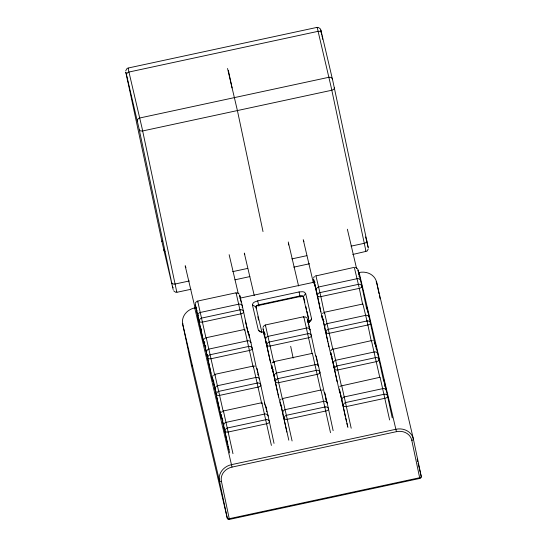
<?xml version="1.0" encoding="UTF-8"?>
<svg xmlns="http://www.w3.org/2000/svg" width="547" height="547" viewBox="0 0 547 547"><rect width="100%" height="100%" fill="white"/><g stroke="black" fill="none" stroke-linecap="round" stroke-linejoin="round"><path stroke-width="0.82" d="M352.74 254.464L365.998 251.388L331.133 87.021L317.164 27.35L128.012 68.06L128.039 68.423M317.164 27.35L317.198 27.712M195.306 303.537L195.751 302.395L197.125 301.247M263.011 327.448L263.456 326.306L264.83 325.157M313.534 278.088L314.361 276.461M125.728 70.795L126.972 68.532M368.281 248.878L367.037 251.141M127.328 79.274L127.745 78.624M212.653 376.22L213.323 375.18M280.358 400.131L281.028 399.091M330.873 350.771L332.015 349.348M264.379 331.974L261.575 332.084A6.373 3.05 -11.8 0 1 259.763 331.66L258.396 330.306L252.447 304.946L253.083 303.168A6.373 3.05 -11.8 0 1 254.533 302.04L257.699 300.857L299.079 291.948L302.47 291.722A6.373 3.05 -11.8 0 1 304.282 292.146L305.65 293.493L303.236 296.727L303.51 298.026M309.164 322.504A3.022 1.45 -11.8 0 0 309.185 322.094L311.599 318.86L305.65 293.493M204.346 339.031L205.2 338.155M221.528 412.301L222.39 411.426M272.044 362.941L272.905 362.066M322.566 313.581L323.427 312.713M339.749 386.852L340.61 385.977M162.562 240.427L161.967 241.234A6.872 2.284 -11.9 0 0 161.953 241.665M308.043 322.463L309.513 321.766A6.373 3.05 -11.8 0 0 310.963 320.638L311.599 318.86M189.371 280.96L174.937 284.057L173.249 284.023L172.066 283.367A7.002 2.673 -11.9 0 1 171.833 282.915M232.701 271.633L247.702 268.406M291.866 258.895L306.867 255.668M351.03 246.164L364.623 243.23L366.134 242.506L366.9 241.432A7.002 2.673 -11.9 0 0 366.9 240.933M176.647 291.654L176.838 292.31L190.965 289.281M234.923 279.818L249.849 276.597M293.821 267.134L309.588 263.743M197.658 301.062L236.085 292.795L244.4 329.663M315.906 275.914L354.306 267.346L359.071 287.291M196.4 307.537L194.732 307.893A15.118 13.272 -13.2 0 0 182.677 324.07L191.224 364.507L227.285 518.241A1.812 1.593 -13.2 0 0 229.384 519.418L221.412 481.292A13.224 11.61 -13.2 0 1 232.031 467.097L396.425 431.672A13.224 11.61 -13.2 0 1 411.788 440.314L419.795 478.44A1.812 1.593 -13.2 0 0 421.245 476.499L413.402 439.084L376.637 282.32A1.812 0.868 -11.8 0 0 376.11 281.876M239.798 298.197L314.908 282.033M313.417 283.093L315.004 282.751M256.174 305.999L302.518 296.023M314.176 281.473L317.588 295.845A3.022 1.45 -11.8 0 0 320.87 296.618L359.297 288.351A3.022 1.45 -11.8 0 0 361.923 286.307L360.466 280.105M206.376 338.579L206.246 337.718L244.673 329.431M265.363 324.973L303.79 316.706L312.105 353.574M324.474 312.255L362.9 303.982L367.283 322.169M263.688 334.326L265.343 333.971M214.964 375.215L214.834 374.353L253.268 366.059L261.582 402.934M274.081 362.49L273.944 361.635L312.378 353.341L320.692 390.209M333.089 349.184L371.488 340.617M223.436 410.968L261.863 402.695L271.401 445.415M282.573 398.544L320.973 389.977L330.511 432.691M341.684 385.82L380.083 377.252L389.621 419.966M229.384 519.418L419.795 478.44M355.427 267.333L357.485 268.686M237.207 292.775L239.224 294.081M304.911 316.686L306.929 317.992M372.616 340.603L373.204 340.76M254.389 366.046L254.984 366.21M322.094 389.956L322.682 390.12M366.018 251.606L365.806 250.943M176.838 292.31L141.974 127.731L128.012 68.06M318.299 27.35L320.378 28.895L320.986 30.509L332.863 81.052L368.227 247.6L367.885 246.382M175.703 292.317L173.625 290.772M252.447 304.946L255.948 306.908L261.897 332.268L258.396 330.306M315.872 275.64L320.768 296.125M333.061 348.911L341.383 385.758M273.944 361.635L282.443 399.317M282.539 398.271L292.091 440.964M206.246 337.718L214.568 374.565M214.834 374.353L223.162 411.2M339.359 389.143L347.913 427.467M195.354 304.686L204.086 343.837L197.768 316.713A3.022 1.45 -11.8 0 1 198.226 315.687M203.949 341.321L212.858 381.314L212.475 379.673M212.516 377.956L221.446 417.942A3.022 1.45 -11.8 0 0 222.321 418.694M357.909 269.698L358.388 271.428M375.098 342.969L375.898 346.019A126.754 1.272 77.9 0 1 377.662 353.424L383.303 379.618M307.393 319.051L307.865 320.781M324.576 392.322L325.383 395.378M341.69 385.573L351.201 428.239M314.053 280.967L313.581 279.25L320.761 311.865M358.511 271.927L358.716 272.748M307.995 321.28L308.193 322.108M367.304 309.383L366.511 306.347L366.702 307.66M384.493 382.654L383.686 379.597L384.11 382.045M240.489 298.197L239.668 295.154L239.846 296.242M249.083 334.832L248.29 331.79L248.55 333.444M257.678 371.468L256.871 368.411L257.24 370.579M266.266 408.103L265.473 405.06L265.521 405.601M396.425 431.672L359.085 272.324L359.16 272.707M367.721 245.706L366.832 241.931M365.663 236.94L366.442 240.27M417.156 459.083L417.744 461.572M418.134 463.234L421.245 476.499A1.812 0.868 -11.8 0 1 419.665 477.722L229.255 518.706A1.812 0.868 -11.8 0 1 227.285 518.241L219.443 480.827L182.677 324.07A1.812 0.868 -11.8 0 1 182.944 323.448M386.244 390.011L392.247 417.922M347.366 229.227L356.521 268.269M321.718 315.961L322.292 318.416L317.588 295.845A3.022 2.653 -13.2 0 1 319.995 292.611L358.422 284.344A3.022 2.653 -13.2 0 1 361.923 286.307L366.469 308.016M330.901 355.03L322.169 315.872L327.817 341.957M328.2 343.591L328.966 346.866M340.002 392.972A3.022 1.45 -11.8 0 1 339.673 392.5L330.744 352.528L337.178 381.868M339.331 389.163L345.383 416.862M345.772 418.503L346.538 421.771M346.921 423.405L347.687 426.681M303.223 239.6L313.356 282.792M303.537 296.659L304.877 302.361M305.835 306.429L306.593 309.691M306.976 311.318L308.699 318.648M309.082 320.275L309.458 321.909M309.185 322.094L303.236 296.727A3.022 1.45 -11.8 0 0 299.954 295.954L258.574 304.864A3.022 1.45 -11.8 0 0 255.948 306.908L256.222 308.207M309.951 329.465L315.598 355.707M318.539 366.093L324.371 393.177M327.133 402.729L333.137 430.646M288.248 241.952L298.58 285.978M227.531 68.478L237.446 110.747L263.011 231.572M271.585 366.955L271.968 368.589L263.039 328.617L269.281 357.136M269.664 358.77L270.43 362.046M280.768 405.587A3.022 1.45 -11.8 0 1 280.563 405.224L271.654 365.232L277.493 392.131M277.876 393.772L278.642 397.04M288.802 440.185L280.228 401.936L286.847 432.041M244.311 253.158L254.246 295.517M257.828 316.761L258.594 320.022M242.246 305.547L248.249 333.465M259.428 378.818L265.254 405.901M245.364 321.082L247.859 331.714M264.44 402.674L264.823 404.315M229.138 254.676L238.294 293.712M203.928 341.342L210.937 373.129M211.703 376.404L212.086 378.039M212.516 377.977L219.532 409.765M219.915 411.399L221.446 417.942M229.692 452.909L221.111 414.592L227.737 444.766M228.12 446.4L228.892 449.675M185.194 265.876L194.937 307.407M126.596 75.26L125.796 72.088L162.295 243.258L173.16 289.589L138.815 127.642L126.596 75.26A3.022 2.653 -13.2 0 1 129.01 72.026L318.169 31.316A3.022 2.653 -13.2 0 1 321.663 33.278M367.406 322.737L371.215 340.849M299.079 291.948L300.221 297.253M257.699 300.857L258.847 306.163M322.388 37.722L322.716 39.281M322.238 37.039L321.964 35.74M228.359 70.447L232.085 87.951M232.024 467.063L194.677 307.708L194.78 308.214M379.044 293.807L376.637 282.32A15.118 13.272 -13.2 0 0 359.133 272.509M379.386 295.448L380.076 298.73M384.801 385.389L385.013 386.435A3.022 1.45 -11.8 0 0 384.808 386.073M376.288 349.171L376.076 348.152M375.064 344.651L369.061 316.74A126.754 1.272 77.9 0 0 367.29 309.315M367.611 312.125L367.324 310.751M359.106 275.9L359.235 276.529A3.022 1.45 -11.8 0 0 359.126 276.283M379.803 377.485L371.516 340.918M359.297 288.351L362.62 304.214M332.788 349.123L324.467 312.275L324.597 313.137M320.87 296.618L324.2 312.487M325.732 398.319L326.395 401.498M317.178 361.895L316.966 360.876M317.472 363.304L317.8 364.863M308.72 325.889L309.048 327.448M290.676 346.292L293.144 358.08M273.856 362.682L265.391 325.027L265.486 325.855M274.026 443.371L268.023 415.453A126.754 1.272 77.9 0 0 266.252 408.028M266.662 411.248L266.792 411.884A3.022 1.45 -11.8 0 0 266.683 411.638M256.488 368.425L250.834 342.183A126.754 1.272 77.9 0 0 249.07 334.757M249.432 337.772L249.145 336.384M240.967 301.766L241.015 301.978A3.022 1.45 -11.8 0 0 240.974 301.855M252.987 366.299L244.7 329.479L244.796 330.313M232.974 453.682L223.429 410.988L223.559 411.85M205.973 337.93L197.686 301.117L197.782 301.944M321.711 34.543L321.39 32.977M384.555 384.206L384.261 382.797M358.894 274.881L358.552 273.226M325.52 397.313L325.185 395.686M308.214 323.468L308.46 324.638M266.41 410.038L266.109 408.575M257.897 373.799L258.157 375.037A3.022 1.45 -11.8 0 0 257.869 374.77M240.714 300.529L240.4 299.018M375.844 347.017L375.516 345.41M316.809 360.104L316.433 358.271M257.699 372.828L257.35 371.146M248.994 335.653L248.618 333.814M367.146 309.862L366.77 308.002M308.002 322.415L307.681 320.843M240.263 298.341L239.866 296.351M358.456 272.734L357.888 269.698M325.089 395.207L324.556 392.343M265.945 407.782L265.568 405.847M321.294 32.519L320.857 30.106M316.378 357.991L315.975 355.81L316.788 358.743A126.754 1.272 77.9 0 1 318.552 366.148M375.413 344.877L375.071 342.983M307.571 320.262L307.373 319.092M303.906 317.588L303.776 316.727M261.979 403.583L261.849 402.722M253.391 366.948L253.261 366.087M236.201 293.677L236.072 292.816M195.334 304.727L198.315 319.311A3.022 1.45 -11.8 0 1 198.766 318.286M411.829 440.308A1.812 0.868 -11.8 0 0 413.402 439.084A15.118 13.272 -13.2 0 0 395.905 429.272L231.497 464.656A15.118 13.272 -13.2 0 0 219.443 480.827A1.812 0.868 -11.8 0 0 221.412 481.292M189.207 355.249A1.812 0.868 -11.8 0 1 189.843 354.367M192.387 365.998A1.812 1.593 -13.2 0 1 191.306 364.863M242.061 307.052A3.022 1.45 -11.8 0 1 242.102 307.175M248.071 332.665A3.022 1.45 -11.8 0 1 248.065 332.802M204.817 342.887A3.022 1.45 -11.8 0 1 203.716 342.08M264.898 335.762A3.022 1.45 -11.8 0 1 264.057 335.762M264.358 333.164A3.022 1.45 -11.8 0 1 263.51 333.164M283.202 416.493A3.022 1.45 -11.8 0 1 283.654 415.467M327.263 403.296A3.022 2.653 -13.2 0 0 323.762 401.334L285.343 409.6A3.022 2.653 -13.2 0 0 282.929 412.835M325.697 398.797A3.022 1.45 -11.8 0 1 325.903 399.16M281.568 408.698A3.022 1.45 -11.8 0 1 282.026 407.672M325.362 395.303A126.754 1.272 77.9 0 1 327.14 402.783M224.092 429.217A3.022 1.45 -11.8 0 1 224.543 428.185M268.153 416.021A3.022 2.653 -13.2 0 0 264.652 414.058L226.232 422.325A3.022 2.653 -13.2 0 0 223.819 425.559M222.458 421.422A3.022 1.45 -11.8 0 1 222.909 420.39M342.313 403.775A3.022 1.45 -11.8 0 1 342.771 402.742M386.373 390.572A3.022 2.653 -13.2 0 0 382.879 388.609L344.453 396.883A3.022 2.653 -13.2 0 0 342.046 400.117M340.685 395.98A3.022 1.45 -11.8 0 1 340.986 395.105M384.479 382.585A126.754 1.272 77.9 0 1 386.257 390.059M333.725 367.14A3.022 1.45 -11.8 0 1 334.559 365.806M377.786 353.936A3.022 2.653 -13.2 0 0 374.285 351.974L335.865 360.247A3.022 2.653 -13.2 0 0 333.451 363.481M332.091 359.345A3.022 1.45 -11.8 0 1 332.268 358.627M215.497 392.582A3.022 1.45 -11.8 0 1 216.338 391.255M259.558 379.386A3.022 2.653 -13.2 0 0 256.058 377.423L217.638 385.69A3.022 2.653 -13.2 0 0 215.224 388.924M213.863 384.787A3.022 1.45 -11.8 0 1 214.171 383.912M257.658 371.392A126.754 1.272 77.9 0 1 259.435 378.866M274.615 379.857A3.022 1.45 -11.8 0 1 275.449 378.531M318.675 366.661A3.022 2.653 -13.2 0 0 315.175 364.699L276.748 372.965A3.022 2.653 -13.2 0 0 274.341 376.199M272.98 372.063A3.022 1.45 -11.8 0 1 273.281 371.194M266.02 343.222A3.022 1.45 -11.8 0 1 266.649 342.046M310.081 330.026A3.022 2.653 -13.2 0 0 306.58 328.063L268.16 336.33A3.022 2.653 -13.2 0 0 265.746 339.571M264.386 335.427A3.022 1.45 -11.8 0 1 265.015 334.251M273.315 369.444A3.022 1.45 -11.8 0 1 272.174 368.952M308.18 322.033A126.754 1.272 77.9 0 1 309.958 329.513M206.91 355.947A3.022 1.45 -11.8 0 1 207.539 354.764M250.97 342.75A3.022 2.653 -13.2 0 0 247.47 340.788L209.043 349.054A3.022 2.653 -13.2 0 0 206.636 352.289M205.275 348.152A3.022 1.45 -11.8 0 1 205.904 346.969M214.205 382.168A3.022 1.45 -11.8 0 1 213.727 382.059M325.13 330.504A3.022 1.45 -11.8 0 1 325.759 329.321M369.191 317.301A3.022 2.653 -13.2 0 0 365.69 315.339L327.27 323.612A3.022 2.653 -13.2 0 0 324.856 326.846M323.496 322.709A3.022 1.45 -11.8 0 1 324.132 321.527M332.179 356.678A3.022 1.45 -11.8 0 1 331.188 356.111M316.535 293.869A3.022 1.45 -11.8 0 1 316.993 292.836M323.585 320.043A3.022 1.45 -11.8 0 1 322.484 319.229M360.596 280.666A3.022 2.653 -13.2 0 0 357.095 278.703L318.675 286.977A3.022 2.653 -13.2 0 0 316.262 290.211M314.901 286.074A3.022 1.45 -11.8 0 1 315.359 285.042M358.695 272.68A126.754 1.272 77.9 0 1 360.473 280.153M242.376 306.115A3.022 2.653 -13.2 0 0 238.875 304.153L200.455 312.419A3.022 2.653 -13.2 0 0 198.041 315.653M196.681 311.517A3.022 1.45 -11.8 0 1 197.132 310.491M205.364 345.485A3.022 1.45 -11.8 0 1 204.304 344.801M240.475 298.122A126.754 1.272 77.9 0 1 242.253 305.595M201.228 333.267A22.673 19.911 -13.2 0 1 201.487 328.795M185.918 267.681A22.673 19.911 -13.2 0 1 185.262 265.945M319.455 307.817A22.673 19.911 -13.2 0 1 319.708 303.353M303.906 241.665A22.673 19.911 -13.2 0 1 303.489 240.502M288.529 243.723A22.673 19.911 -13.2 0 1 288.611 244.96M244.789 254.389A22.673 19.911 -13.2 0 1 244.372 253.227M332.446 79.233A3.022 2.653 -13.2 0 0 328.945 77.271L139.786 117.981A3.022 2.653 -13.2 0 0 137.379 121.215M367.42 244.42A3.022 2.653 -13.2 0 1 367.338 245.685M165.023 251.49A3.022 2.653 -13.2 0 1 163.772 249.835M173.132 287.722A3.022 2.653 -13.2 0 1 172.353 286.409M334.367 87.882A7.002 2.673 -11.9 0 1 334.367 88.382L333.595 89.455L331.824 90.241L142.664 130.952L140.709 130.972L139.526 130.316A7.002 2.673 -11.9 0 1 139.294 129.865M127.314 79.705A6.872 2.284 -11.9 0 1 127.328 79.274M240.195 309.787L201.775 318.06A3.022 2.653 -13.2 0 0 199.361 321.294A3.022 1.45 -11.8 0 0 202.65 322.067L241.07 313.793A3.022 1.45 -11.8 0 0 243.695 311.749A3.022 2.653 -13.2 0 0 240.195 309.787M248.789 346.422L210.369 354.688A3.022 2.653 -13.2 0 0 207.956 357.929A3.022 1.45 -11.8 0 0 211.245 358.702L249.664 350.429A3.022 1.45 -11.8 0 0 252.29 348.384A3.022 2.653 -13.2 0 0 248.789 346.422M307.899 333.697L269.48 341.971A3.022 2.653 -13.2 0 0 267.066 345.205A3.022 1.45 -11.8 0 0 270.355 345.977L308.775 337.704A3.022 1.45 -11.8 0 0 311.4 335.66A3.022 2.653 -13.2 0 0 307.899 333.697M367.016 320.98L328.59 329.246A3.022 2.653 -13.2 0 0 326.176 332.48A3.022 1.45 -11.8 0 0 329.465 333.253L367.885 324.986A3.022 1.45 -11.8 0 0 370.51 322.942A3.022 2.653 -13.2 0 0 367.016 320.98M257.384 383.057L218.957 391.324A3.022 2.653 -13.2 0 0 216.55 394.558A3.022 1.45 -11.8 0 0 219.832 395.337L258.259 387.064A3.022 1.45 -11.8 0 0 260.885 385.02A3.022 2.653 -13.2 0 0 257.384 383.057M316.494 370.333L278.074 378.606A3.022 2.653 -13.2 0 0 275.661 381.84A3.022 1.45 -11.8 0 0 278.949 382.613L317.369 374.339A3.022 1.45 -11.8 0 0 319.995 372.295A3.022 2.653 -13.2 0 0 316.494 370.333M375.604 357.615L337.184 365.881A3.022 2.653 -13.2 0 0 334.771 369.116A3.022 1.45 -11.8 0 0 338.06 369.888L376.48 361.622A3.022 1.45 -11.8 0 0 379.105 359.577A3.022 2.653 -13.2 0 0 375.604 357.615M265.979 419.693L227.552 427.959A3.022 2.653 -13.2 0 0 225.145 431.193A3.022 1.45 -11.8 0 0 228.427 431.966L266.847 423.699A3.022 1.45 -11.8 0 0 269.473 421.655A3.022 2.653 -13.2 0 0 265.979 419.693M325.089 406.968L286.662 415.241A3.022 2.653 -13.2 0 0 284.255 418.476A3.022 1.45 -11.8 0 0 287.537 419.248L325.964 410.975A3.022 1.45 -11.8 0 0 328.59 408.93A3.022 2.653 -13.2 0 0 325.089 406.968M384.199 394.25L345.779 402.517A3.022 2.653 -13.2 0 0 343.366 405.751A3.022 1.45 -11.8 0 0 346.648 406.524L385.074 398.257A3.022 1.45 -11.8 0 0 387.7 396.213A3.022 2.653 -13.2 0 0 384.199 394.25"/></g></svg>
